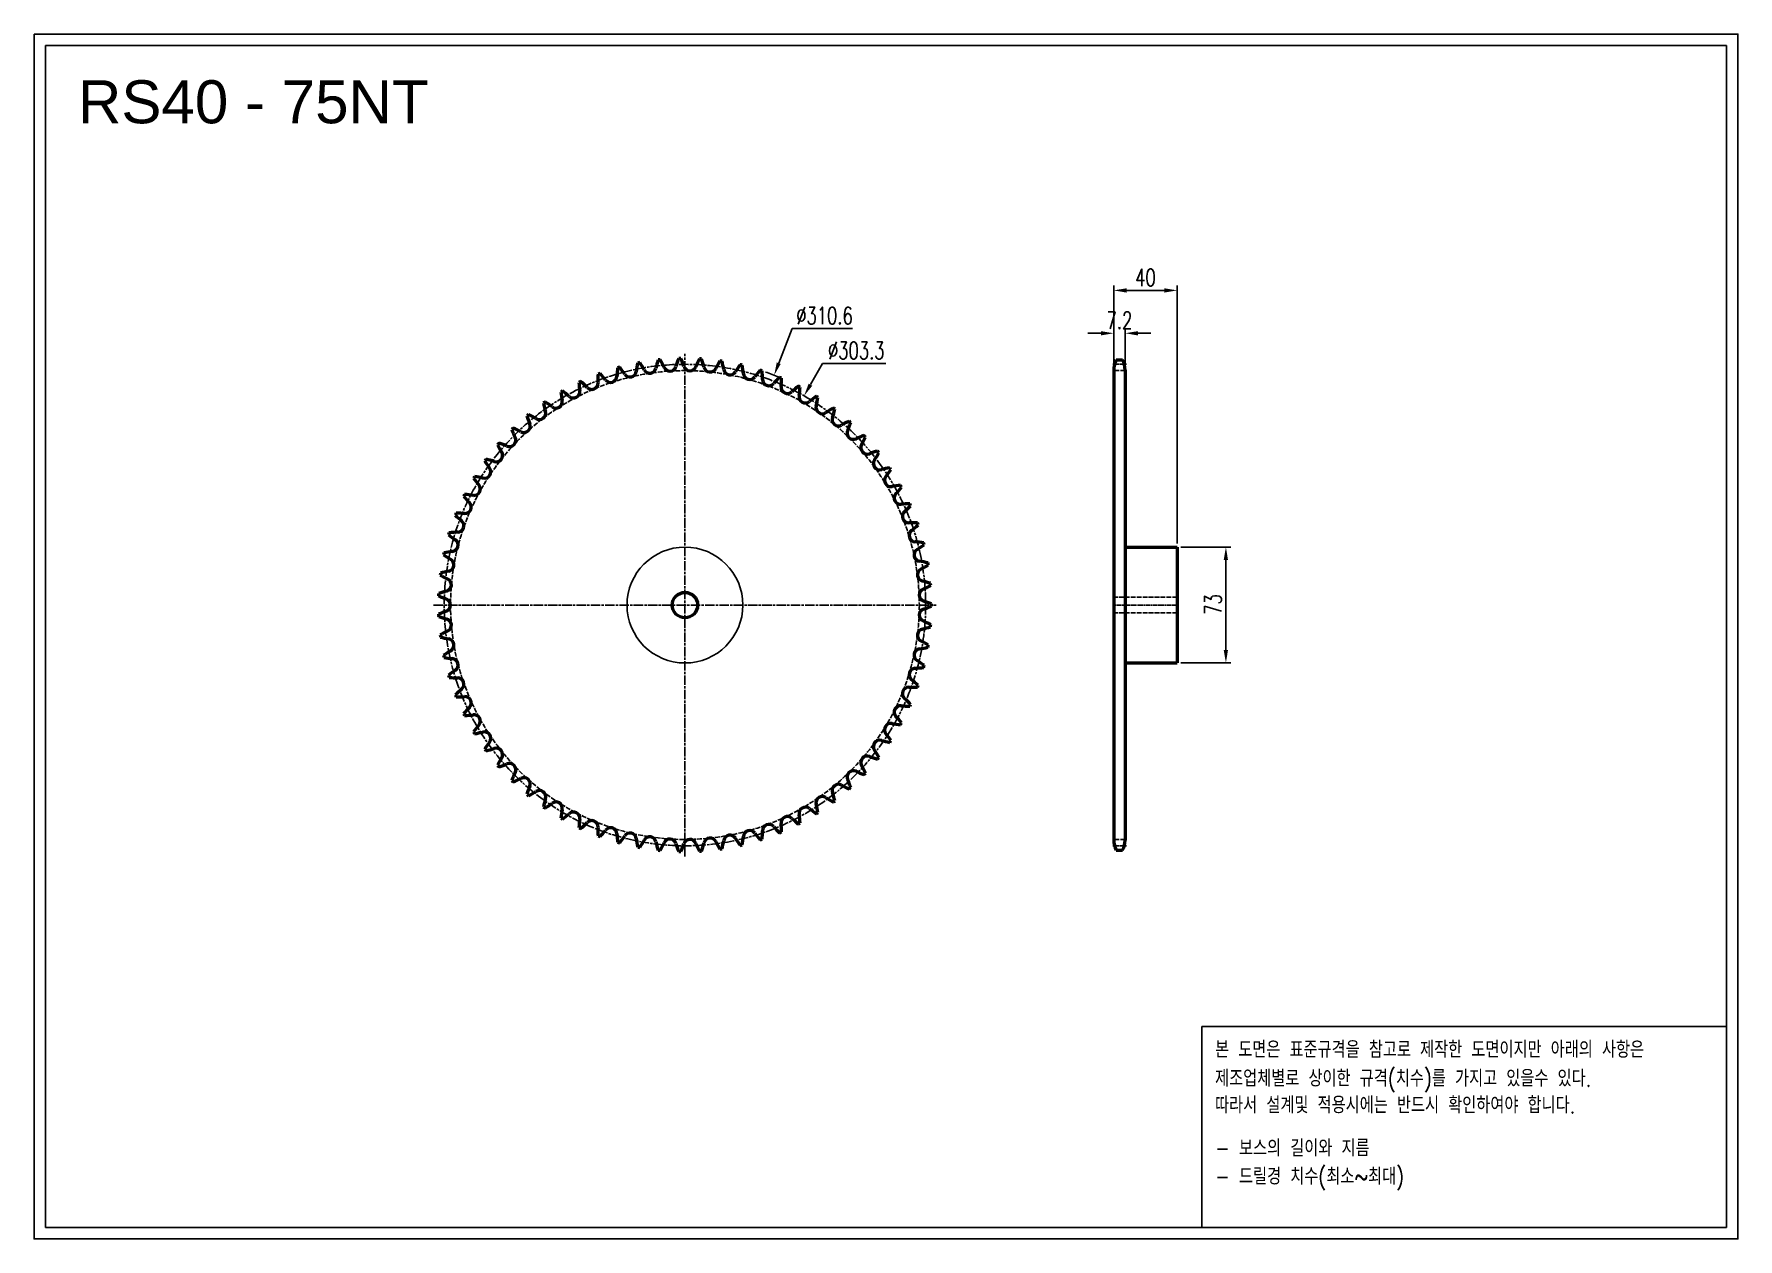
# Model space of a CAD drawing. Header units: millimetres. Extents: x -15014 to -13941, y 4584 to 5343.
import ezdxf

# ---------------------------------------------------------------- set-up
doc = ezdxf.new("R2010")
doc.units = ezdxf.units.MM
for name, pattern in [('AM_ISO02W050', [7.5, 6, -1.5]), ('AM_ISO02W050x2', [3.75, 3, -0.75]), ('AM_ISO08W050', [18, 12, -1.5, 3, -1.5]), ('AM_ISO08W050x2', [9, 6, -0.75, 1.5, -0.75])]:
    doc.linetypes.add(name, pattern=pattern)
for name, color, linetype, lineweight in [('AM_0N', 7, 'Continuous', 50), ('AM_3N', 6, 'AM_ISO02W050', 25), ('AM_7', 4, 'AM_ISO08W050', 25), ('AM_7N', 4, 'AM_ISO08W050', 25)]:
    doc.layers.add(name, color=color, linetype=linetype, lineweight=lineweight)
doc.layers.add('S-DIM', color=7, linetype='Continuous')
doc.styles.add('HAN', font='ROMANS.shx', dxfattribs={"width": 0.7, "bigfont": 'whgtxt.shx'})
doc.styles.add('HSG', font='SIMPLEX.shx', dxfattribs={"width": 0.7, "bigfont": 'HSG.shx'})
doc.styles.get("Standard").update_dxf_attribs({"font": 'arial.ttf'})
doc.dimstyles.new('APP23', dxfattribs={"dimscale": 4.5, "dimtxt": 2.4, "dimasz": 1.8, "dimexe": 0.7, "dimexo": 0.5, "dimgap": 0.6, "dimtad": 1, "dimtoh": 1, "dimdec": 1, "dimrnd": 0.01, "dimzin": 9, "dimdsep": 46, "dimtxsty": 'HSG', "dimcen": 0, "dimclrd": 1, "dimclre": 1, "dimclrt": 256, "dimazin": 2, "dimtp": 1, "dimtm": 1, "dimtfac": 0.5, "dimtdec": 1, "dimtix": 1, "dimtofl": 0, "dimtmove": 0, "dimatfit": 3, "dimfxl": 0, "dimtvp": 1, "dimtolj": 2, "dimlwd": -1, "dimlwe": -1, "dimarcsym": 0})

# ---------------------------------------------------------------- blocks, each defined once
blk = doc.blocks.new('*D1')
at = {"layer": 'Defpoints', "color": 0, "transparency": 16777216}
for p in [(-14548.1, 5128), (-14660.5, 4838.4)]:
    blk.add_point(p, dxfattribs=at)
at = {"layer": 'S-DIM', "color": 1, "transparency": 16777216}
for p, q in [((-14536.7, 5157.4), (-14545.2, 5135.5)), ((-14498.7, 5157.4), (-14536.7, 5157.4))]:
    blk.add_line(p, q, dxfattribs=at)
blk.add_arc((-14604.3, 4983.2), 155.3, 67.6378, 70.9188, dxfattribs=at)
blk.add_solid([(-14546.5, 5136), (-14544, 5135), (-14548.1, 5128)], dxfattribs=at)
at = {"layer": 'S-DIM', "transparency": 16777216, "insert": (-14516.4, 5165.5), "char_height": 10.8, "attachment_point": 5, "style": 'HSG'}
blk.add_mtext('\\A2;∅310.6', dxfattribs=at)
blk = doc.blocks.new('*D2')
at = {"layer": 'Defpoints', "color": 0, "transparency": 16777216}
for p in [(-14529.3, 5114.9), (-14679.4, 4851.4)]:
    blk.add_point(p, dxfattribs=at)
at = {"layer": 'S-DIM', "color": 1, "transparency": 16777216}
for p, q in [((-14517.6, 5135.4), (-14525.3, 5122)), ((-14477.8, 5135.4), (-14517.6, 5135.4))]:
    blk.add_line(p, q, dxfattribs=at)
blk.add_solid([(-14526.4, 5122.6), (-14524.1, 5121.3), (-14529.3, 5114.9)], dxfattribs=at)
at = {"layer": 'S-DIM', "transparency": 16777216, "insert": (-14496.4, 5143.5), "char_height": 10.8, "attachment_point": 5, "style": 'HSG'}
blk.add_mtext('\\A2;∅303.3', dxfattribs=at)
blk = doc.blocks.new('*D3')
at = {"layer": 'Defpoints', "color": 0, "transparency": 16777216}
for p in [(-14327, 5154.4), (-14334.2, 5130.8), (-14327, 5130.8)]:
    blk.add_point(p, dxfattribs=at)
at = {"layer": 'S-DIM', "color": 1, "transparency": 16777216}
for p, q in [((-14342.3, 5154.4), (-14350.4, 5154.4)), ((-14334.2, 5133.1), (-14334.2, 5157.5)), ((-14327, 5133.1), (-14327, 5157.5)), ((-14318.9, 5154.4), (-14310.8, 5154.4))]:
    blk.add_line(p, q, dxfattribs=at)
for points in [[(-14342.3, 5155.7), (-14342.3, 5153), (-14334.2, 5154.4)], [(-14318.9, 5155.7), (-14318.9, 5153), (-14327, 5154.4)]]:
    blk.add_solid(points, dxfattribs=at)
at = {"layer": 'S-DIM', "transparency": 16777216, "insert": (-14330.6, 5162.5), "char_height": 10.8, "attachment_point": 5, "style": 'HSG'}
blk.add_mtext('\\A2;7.2', dxfattribs=at)
blk = doc.blocks.new('*D4')
at = {"layer": 'Defpoints', "color": 0, "transparency": 16777216}
for p in [(-14294.2, 5181.4), (-14334.2, 5130.8), (-14294.2, 5019.7)]:
    blk.add_point(p, dxfattribs=at)
at = {"layer": 'S-DIM', "color": 1, "transparency": 16777216}
for p, q in [((-14334.2, 5133.1), (-14334.2, 5184.5)), ((-14326.1, 5181.4), (-14302.3, 5181.4)), ((-14294.2, 5021.9), (-14294.2, 5184.5))]:
    blk.add_line(p, q, dxfattribs=at)
for points in [[(-14326.1, 5182.7), (-14326.1, 5180), (-14334.2, 5181.4)], [(-14302.3, 5182.7), (-14302.3, 5180), (-14294.2, 5181.4)]]:
    blk.add_solid(points, dxfattribs=at)
at = {"layer": 'S-DIM', "transparency": 16777216, "insert": (-14314.2, 5189.5), "char_height": 10.8, "attachment_point": 5, "style": 'HSG'}
blk.add_mtext('\\A2;40', dxfattribs=at)
blk = doc.blocks.new('*D5')
at = {"layer": 'Defpoints', "color": 0, "transparency": 16777216}
for p in [(-14294.2, 5019.7), (-14294.2, 4946.7), (-14263.5, 4946.7)]:
    blk.add_point(p, dxfattribs=at)
at = {"layer": 'S-DIM', "color": 1, "transparency": 16777216}
for p, q in [((-14291.9, 5019.7), (-14260.4, 5019.7)), ((-14263.5, 5011.6), (-14263.5, 4954.8)), ((-14291.9, 4946.7), (-14260.4, 4946.7))]:
    blk.add_line(p, q, dxfattribs=at)
for points in [[(-14264.9, 5011.6), (-14262.2, 5011.6), (-14263.5, 5019.7)], [(-14264.9, 4954.8), (-14262.2, 4954.8), (-14263.5, 4946.7)]]:
    blk.add_solid(points, dxfattribs=at)
at = {"layer": 'S-DIM', "transparency": 16777216, "insert": (-14271.6, 4983.5), "char_height": 10.8, "attachment_point": 5, "rotation": 90, "style": 'HSG'}
blk.add_mtext('\\A2;73', dxfattribs=at)
blk = doc.blocks.new('notice1')
at = {"color": 4}
blk.add_lwpolyline([(-22142.12, 1735.9), (-22053.8, 1735.9), (-22053.8, 1702.07), (-22142.12, 1702.07)], close=True, dxfattribs=at)
at = {"color": 4, "style": 'HAN', "width": 0.8}
for s, p in [('본 도면은 표준규격을 참고로 제작한 도면이지만 아래의 사항은', (-22139.9, 1730.62)), ('제조업체별로 상이한 규격(치수)를 가지고 있을수 있다.', (-22139.9, 1725.78)), ('따라서 설계및 적용시에는 반드시 확인하여야 합니다.', (-22139.9, 1721.28)), ('- 보스의 길이와 지름', (-22139.9, 1714.03)), ('- 드릴경 치수(최소~최대)', (-22139.9, 1709.27))]:
    blk.add_text(s, height=2.7949, dxfattribs=at).set_placement(p)

msp = doc.modelspace()

# ---------------------------------------------------------------- linework, layer by layer
for points in [[(-15014.36, 5342.85), (-13940.95, 5342.85), (-13940.95, 4583.87), (-15014.36, 4583.87)], [(-15007.13, 5335.62), (-13948.17, 5335.62), (-13948.17, 4591.1), (-15007.13, 4591.1)]]:
    msp.add_lwpolyline(points, close=True)
at = {"color": 3}
msp.add_circle((-14604.31, 4983.17), 36.5, dxfattribs=at)
at = {"layer": 'AM_0N'}
for p, q in [((-14334.19, 5131.22), (-14334.19, 4835.13)), ((-14332.57, 5137.62), (-14328.6, 5137.62)), ((-14326.99, 5131.22), (-14326.99, 4835.13)), ((-14326.99, 5019.67), (-14294.19, 5019.67)), ((-14294.19, 5019.67), (-14294.19, 4946.67)), ((-14326.99, 4946.67), (-14294.19, 4946.67)), ((-14332.57, 4828.73), (-14328.6, 4828.73))]:
    msp.add_line(p, q, dxfattribs=at)
msp.add_circle((-14604.31, 4983.17), 8, dxfattribs=at)
for centre, radius, start, end in [((-14573.79, 5123.91), 73.46, 173.2223, 177.4), ((-14604.31, 4983.17), 155.32, 105.34881, 105.85119), ((-14703.33, 5087.75), 73.46, 33.8, 37.9777), ((-14562.12, 5120.87), 73.46, 168.4223, 172.6), ((-14604.31, 4983.17), 155.32, 100.54881, 101.05119), ((-14694.23, 5095.67), 73.46, 29, 33.1777), ((-14626.47, 5133.23), 4.01, 209, 347.8), ((-14550.75, 5116.85), 73.46, 163.6223, 167.8), ((-14604.31, 4983.17), 155.32, 95.74881, 96.25119), ((-14684.5, 5102.8), 73.46, 24.2, 28.3777), ((-14613.84, 5134.55), 4.01, 204.2, 343), ((-14539.75, 5111.9), 73.46, 158.8223, 163), ((-14604.31, 4983.17), 155.32, 90.94881, 91.45119), ((-14674.21, 5109.09), 73.46, 19.4, 23.5777), ((-14601.14, 5134.82), 4.01, 199.4, 338.2), ((-14529.2, 5106.05), 73.46, 154.0223, 158.2), ((-14604.31, 4983.17), 155.32, 86.14881, 86.65119), ((-14663.43, 5114.49), 73.46, 14.6, 18.7777), ((-14588.46, 5134.02), 4.01, 194.6, 333.4), ((-14519.18, 5099.33), 73.46, 149.2223, 153.4), ((-14604.31, 4983.17), 155.32, 81.34881, 81.85119), ((-14652.23, 5118.98), 73.46, 9.8, 13.9777), ((-14575.89, 5132.17), 4.01, 189.8, 328.6), ((-14509.76, 5091.8), 73.46, 144.4223, 148.6), ((-14604.31, 4983.17), 155.32, 76.54881, 77.05119), ((-14640.7, 5122.51), 73.46, 5, 9.1777), ((-14501, 5083.51), 73.46, 139.6223, 143.8), ((-14604.31, 4983.17), 155.32, 71.74881, 72.25119), ((-14320.69, 5131.22), 13.5, 151.70092, 180), ((-14340.49, 5131.22), 13.5, 0, 28.29908), ((-14604.31, 4983.17), 155.32, 114.94881, 115.45119), ((-14597.69, 5127.03), 73.46, 182.8223, 187), ((-14719.38, 5069.77), 73.46, 43.4, 47.5777), ((-14663.09, 5123), 4.01, 223.4, 2.2), ((-14585.67, 5125.98), 73.46, 178.0223, 182.2), ((-14604.31, 4983.17), 155.32, 110.14881, 110.65119), ((-14711.73, 5079.1), 73.46, 38.6, 42.7777), ((-14651.18, 5127.43), 4.01, 218.6, 357.4), ((-14638.95, 5130.85), 4.01, 213.8, 352.6), ((-14563.52, 5129.27), 4.01, 185, 323.8), ((-14628.91, 5125.07), 73.46, 0.2, 4.3777), ((-14551.44, 5125.34), 4.01, 180.2, 319), ((-14492.97, 5074.51), 73.46, 134.8223, 139), ((-14604.31, 4983.17), 155.32, 66.94881, 67.45119), ((-14539.73, 5120.42), 4.01, 175.4, 314.2), ((-14616.95, 5126.63), 73.46, 355.4, 359.5777), ((-14485.72, 5064.88), 73.46, 130.0223, 134.2), ((-14604.31, 4983.17), 155.32, 62.14881, 62.65119), ((-14604.9, 5127.19), 73.46, 350.6, 354.7777), ((-14604.31, 4983.17), 155.32, 124.54881, 125.05119), ((-14621.77, 5126.12), 73.46, 192.4223, 196.6), ((-14732.21, 5049.37), 73.46, 53, 57.1777), ((-14685.59, 5111.24), 4.01, 233, 11.8), ((-14604.31, 4983.17), 155.32, 119.74881, 120.25119), ((-14609.75, 5127.08), 73.46, 187.6223, 191.8), ((-14726.22, 5059.84), 73.46, 48.2, 52.3777), ((-14674.58, 5117.59), 4.01, 228.2, 7), ((-14528.47, 5114.53), 4.01, 170.6, 309.4), ((-14479.3, 5054.67), 73.46, 125.2223, 129.4), ((-14604.31, 4983.17), 155.32, 57.34881, 57.85119), ((-14592.85, 5126.73), 73.46, 345.8, 349.9777), ((-14604.31, 4983.17), 155.32, 129.34881, 129.85119), ((-14633.67, 5124.16), 73.46, 197.2223, 201.4), ((-14737.3, 5038.43), 73.46, 57.8, 61.9777), ((-14696.02, 5103.99), 4.01, 237.8, 16.6), ((-14517.75, 5107.72), 4.01, 165.8, 304.6), ((-14473.75, 5043.95), 73.46, 120.4223, 124.6), ((-14507.63, 5100.04), 4.01, 161, 299.8), ((-14580.88, 5125.27), 73.46, 341, 345.1777), ((-14604.31, 4983.17), 155.32, 52.54881, 53.05119), ((-14469.13, 5032.82), 73.46, 115.6223, 119.8), ((-14604.31, 4983.17), 155.32, 47.74881, 48.25119), ((-14714.88, 5087.01), 4.01, 247.4, 26.2), ((-14604.31, 4983.17), 155.32, 134.14881, 134.65119), ((-14645.37, 5121.21), 73.46, 202.0223, 206.2), ((-14741.46, 5027.11), 73.46, 62.6, 66.7777), ((-14705.81, 5095.89), 4.01, 242.6, 21.4), ((-14498.19, 5091.54), 4.01, 156.2, 295), ((-14569.07, 5122.81), 73.46, 336.2, 340.3777), ((-14465.45, 5021.33), 73.46, 110.8223, 115), ((-14557.51, 5119.37), 73.46, 331.4, 335.5777), ((-14604.31, 4983.17), 155.32, 42.94881, 43.45119), ((-14723.18, 5077.39), 4.01, 252.2, 31), ((-14604.31, 4983.17), 155.32, 138.94881, 139.45119), ((-14656.77, 5117.29), 73.46, 206.8223, 211), ((-14744.65, 5015.48), 73.46, 67.4, 71.5777), ((-14489.49, 5082.28), 4.01, 151.4, 290.2), ((-14462.74, 5009.58), 73.46, 106.0223, 110.2), ((-14546.28, 5114.98), 73.46, 326.6, 330.7777), ((-14604.31, 4983.17), 155.32, 38.14881, 38.65119), ((-14730.65, 5067.11), 4.01, 257, 35.8), ((-14604.31, 4983.17), 155.32, 143.74881, 144.25119), ((-14667.81, 5112.43), 73.46, 211.6223, 215.8), ((-14746.86, 5003.62), 73.46, 72.2, 76.3777), ((-14481.6, 5072.33), 4.01, 146.6, 285.4), ((-14461.03, 4997.64), 73.46, 101.2223, 105.4), ((-14535.45, 5109.66), 73.46, 321.8, 325.9777), ((-14604.31, 4983.17), 155.32, 33.34881, 33.85119), ((-14737.23, 5056.25), 4.01, 261.8, 40.6), ((-14604.31, 4983.17), 155.32, 148.54881, 149.05119), ((-14678.41, 5106.66), 73.46, 216.4223, 220.6), ((-14748.08, 4991.62), 73.46, 77, 81.1777), ((-14474.57, 5061.75), 4.01, 141.8, 280.6), ((-14460.32, 4985.6), 73.46, 96.4223, 100.6), ((-14525.11, 5103.45), 73.46, 317, 321.1777), ((-14604.31, 4983.17), 155.32, 28.54881, 29.05119), ((-14604.31, 4983.17), 155.32, 153.34881, 153.85119), ((-14688.48, 5100.03), 73.46, 221.2223, 225.4), ((-14748.28, 4979.57), 73.46, 81.8, 85.9777), ((-14742.88, 5044.87), 4.01, 266.6, 45.4), ((-14468.45, 5050.62), 4.01, 137, 275.8), ((-14460.62, 4973.54), 73.46, 91.6223, 95.8), ((-14515.32, 5096.4), 73.46, 312.2, 316.3777), ((-14604.31, 4983.17), 155.32, 23.74881, 24.25119), ((-14604.31, 4983.17), 155.32, 158.14881, 158.65119), ((-14697.96, 5092.58), 73.46, 226.0223, 230.2), ((-14747.47, 4967.53), 73.46, 86.6, 90.7777), ((-14747.55, 5033.06), 4.01, 271.4, 50.2), ((-14463.28, 5039.01), 4.01, 132.2, 271), ((-14461.93, 4961.55), 73.46, 86.8223, 91), ((-14604.31, 4983.17), 155.32, 18.94881, 19.45119), ((-14604.31, 4983.17), 155.32, 162.94881, 163.45119), ((-14706.79, 5084.36), 73.46, 230.8223, 235), ((-14745.66, 4955.61), 73.46, 91.4, 95.5777), ((-14751.23, 5020.89), 4.01, 276.2, 55), ((-14459.11, 5027.01), 4.01, 127.4, 266.2), ((-14506.16, 5088.56), 73.46, 307.4, 311.5777), ((-14604.31, 4983.17), 155.32, 167.74881, 168.25119), ((-14714.9, 5075.43), 73.46, 235.6223, 239.8), ((-14742.86, 4943.88), 73.46, 96.2, 100.3777), ((-14455.95, 5014.71), 4.01, 122.6, 261.4), ((-14464.24, 4949.71), 73.46, 82.0223, 86.2), ((-14497.69, 5079.98), 73.46, 302.6, 306.7777), ((-14604.31, 4983.17), 155.32, 14.14881, 14.65119), ((-14604.31, 4983.17), 155.32, 172.54881, 173.05119), ((-14739.08, 4932.42), 73.46, 101, 105.1777), ((-14753.87, 5008.47), 4.01, 281, 59.8), ((-14453.83, 5002.18), 4.01, 117.8, 256.6), ((-14467.53, 4938.11), 73.46, 77.2223, 81.4), ((-14489.96, 5070.72), 73.46, 297.8, 301.9777), ((-14604.31, 4983.17), 155.32, 9.34881, 9.85119), ((-14734.36, 4921.32), 73.46, 105.8, 109.9777), ((-14722.23, 5065.85), 73.46, 240.4223, 244.6), ((-14755.46, 4995.87), 4.01, 285.8, 64.6), ((-14452.77, 4989.53), 4.01, 113, 251.8), ((-14471.78, 4926.82), 73.46, 72.4223, 76.6), ((-14483.04, 5060.84), 73.46, 293, 297.1777), ((-14604.31, 4983.17), 155.32, 4.54881, 5.05119), ((-14604.31, 4983.17), 155.32, 177.34881, 177.85119), ((-14728.73, 5055.69), 73.46, 245.2223, 249.4), ((-14755.99, 4983.17), 4.01, 290.6, 69.4), ((-14452.77, 4976.82), 4.01, 108.2, 247), ((-14476.96, 4915.93), 73.46, 67.6223, 71.8), ((-14476.96, 5050.42), 73.46, 288.2, 292.3777), ((-14604.31, 4983.17), 155.32, 359.74881, 0.25119), ((-14728.73, 4910.65), 73.46, 110.6, 114.7777), ((-14604.31, 4983.17), 155.32, 182.14881, 182.65119), ((-14734.36, 5045.03), 73.46, 250.0223, 254.2), ((-14755.46, 4970.48), 4.01, 295.4, 74.2), ((-14483.04, 4905.51), 73.46, 62.8223, 67), ((-14604.31, 4983.17), 155.32, 354.94881, 355.45119), ((-14722.23, 4900.5), 73.46, 115.4, 119.5777), ((-14604.31, 4983.17), 155.32, 186.94881, 187.45119), ((-14739.08, 5033.93), 73.46, 254.8223, 259), ((-14753.87, 4957.88), 4.01, 300.2, 79), ((-14453.83, 4964.16), 4.01, 103.4, 242.2), ((-14489.96, 4895.63), 73.46, 58.0223, 62.2), ((-14471.78, 5039.53), 73.46, 283.4, 287.5777), ((-14714.9, 4890.92), 73.46, 120.2, 124.3777), ((-14604.31, 4983.17), 155.32, 191.74881, 192.25119), ((-14742.86, 5022.47), 73.46, 259.6223, 263.8), ((-14751.23, 4945.45), 4.01, 305, 83.8), ((-14455.95, 4951.64), 4.01, 98.6, 237.4), ((-14467.53, 5028.24), 73.46, 278.6, 282.7777), ((-14604.31, 4983.17), 155.32, 350.14881, 350.65119), ((-14706.79, 4881.99), 73.46, 125, 129.1777), ((-14604.31, 4983.17), 155.32, 196.54881, 197.05119), ((-14459.11, 4939.33), 4.01, 93.8, 232.6), ((-14464.24, 5016.64), 73.46, 273.8, 277.9777), ((-14497.69, 4886.37), 73.46, 53.2223, 57.4), ((-14604.31, 4983.17), 155.32, 345.34881, 345.85119), ((-14745.66, 5010.74), 73.46, 264.4223, 268.6), ((-14697.96, 4873.77), 73.46, 129.8, 133.9777), ((-14747.55, 4933.29), 4.01, 309.8, 88.6), ((-14463.28, 4927.34), 4.01, 89, 227.8), ((-14461.93, 5004.8), 73.46, 269, 273.1777), ((-14506.16, 4877.79), 73.46, 48.4223, 52.6), ((-14604.31, 4983.17), 155.32, 340.54881, 341.05119), ((-14604.31, 4983.17), 155.32, 201.34881, 201.85119), ((-14747.47, 4998.82), 73.46, 269.2223, 273.4), ((-14688.48, 4866.32), 73.46, 134.6, 138.7777), ((-14742.88, 4921.48), 4.01, 314.6, 93.4), ((-14468.45, 4915.73), 4.01, 84.2, 223), ((-14460.62, 4992.81), 73.46, 264.2, 268.3777), ((-14515.32, 4869.94), 73.46, 43.6223, 47.8), ((-14604.31, 4983.17), 155.32, 335.74881, 336.25119), ((-14604.31, 4983.17), 155.32, 206.14881, 206.65119), ((-14748.28, 4986.78), 73.46, 274.0223, 278.2), ((-14737.23, 4910.1), 4.01, 319.4, 98.2), ((-14678.41, 4859.68), 73.46, 139.4, 143.5777), ((-14474.57, 4904.6), 4.01, 79.4, 218.2), ((-14460.32, 4980.75), 73.46, 259.4, 263.5777), ((-14525.11, 4862.9), 73.46, 38.8223, 43), ((-14604.31, 4983.17), 155.32, 330.94881, 331.45119), ((-14604.31, 4983.17), 155.32, 210.94881, 211.45119), ((-14748.08, 4974.72), 73.46, 278.8223, 283), ((-14730.65, 4899.24), 4.01, 324.2, 103), ((-14667.81, 4853.92), 73.46, 144.2, 148.3777), ((-14481.6, 4894.02), 4.01, 74.6, 213.4), ((-14461.03, 4968.71), 73.46, 254.6, 258.7777), ((-14535.45, 4856.69), 73.46, 34.0223, 38.2), ((-14604.31, 4983.17), 155.32, 326.14881, 326.65119), ((-14604.31, 4983.17), 155.32, 215.74881, 216.25119), ((-14746.86, 4962.72), 73.46, 283.6223, 287.8), ((-14723.18, 4888.96), 4.01, 329, 107.8), ((-14656.77, 4849.06), 73.46, 149, 153.1777), ((-14489.49, 4884.06), 4.01, 69.8, 208.6), ((-14462.74, 4956.77), 73.46, 249.8, 253.9777), ((-14546.28, 4851.37), 73.46, 29.2223, 33.4), ((-14604.31, 4983.17), 155.32, 321.34881, 321.85119), ((-14604.31, 4983.17), 155.32, 220.54881, 221.05119), ((-14744.65, 4950.87), 73.46, 288.4223, 292.6), ((-14714.88, 4879.34), 4.01, 333.8, 112.6), ((-14645.37, 4845.14), 73.46, 153.8, 157.9777), ((-14741.46, 4939.24), 73.46, 293.2223, 297.4), ((-14705.81, 4870.45), 4.01, 338.6, 117.4), ((-14498.19, 4874.8), 4.01, 65, 203.8), ((-14465.45, 4945.02), 73.46, 245, 249.1777), ((-14557.51, 4846.98), 73.46, 24.4223, 28.6), ((-14604.31, 4983.17), 155.32, 316.54881, 317.05119), ((-14604.31, 4983.17), 155.32, 225.34881, 225.85119), ((-14633.67, 4842.19), 73.46, 158.6, 162.7777), ((-14604.31, 4983.17), 155.32, 230.14881, 230.65119), ((-14737.3, 4927.91), 73.46, 298.0223, 302.2), ((-14696.02, 4862.36), 4.01, 343.4, 122.2), ((-14517.75, 4858.62), 4.01, 55.4, 194.2), ((-14507.63, 4866.3), 4.01, 60.2, 199), ((-14580.88, 4841.08), 73.46, 14.8223, 19), ((-14469.13, 4933.53), 73.46, 240.2, 244.3777), ((-14569.07, 4843.54), 73.46, 19.6223, 23.8), ((-14604.31, 4983.17), 155.32, 311.74881, 312.25119), ((-14621.77, 4840.22), 73.46, 163.4, 167.5777), ((-14604.31, 4983.17), 155.32, 234.94881, 235.45119), ((-14732.21, 4916.98), 73.46, 302.8223, 307), ((-14685.59, 4855.11), 4.01, 348.2, 127), ((-14609.75, 4839.26), 73.46, 168.2, 172.3777), ((-14674.58, 4848.76), 4.01, 353, 131.8), ((-14528.47, 4851.82), 4.01, 50.6, 189.4), ((-14479.3, 4911.68), 73.46, 230.6, 234.7777), ((-14604.31, 4983.17), 155.32, 302.14881, 302.65119), ((-14592.85, 4839.62), 73.46, 10.0223, 14.2), ((-14473.75, 4922.39), 73.46, 235.4, 239.5777), ((-14604.31, 4983.17), 155.32, 306.94881, 307.45119), ((-14604.31, 4983.17), 155.32, 239.74881, 240.25119), ((-14726.22, 4906.51), 73.46, 307.6223, 311.8), ((-14597.69, 4839.31), 73.46, 173, 177.1777), ((-14604.31, 4983.17), 155.32, 244.54881, 245.05119), ((-14719.38, 4896.58), 73.46, 312.4223, 316.6), ((-14663.09, 4843.35), 4.01, 357.8, 136.6), ((-14585.67, 4840.37), 73.46, 177.8, 181.9777), ((-14711.73, 4887.25), 73.46, 317.2223, 321.4), ((-14651.18, 4838.92), 4.01, 2.6, 141.4), ((-14563.52, 4837.08), 4.01, 36.2, 175), ((-14551.44, 4841.01), 4.01, 41, 179.8), ((-14492.97, 4891.83), 73.46, 221, 225.1777), ((-14539.73, 4845.93), 4.01, 45.8, 184.6), ((-14616.95, 4839.72), 73.46, 0.4223, 4.6), ((-14485.72, 4901.47), 73.46, 225.8, 229.9777), ((-14604.31, 4983.17), 155.32, 297.34881, 297.85119), ((-14604.9, 4839.16), 73.46, 5.2223, 9.4), ((-14604.31, 4983.17), 155.32, 249.34881, 249.85119), ((-14573.79, 4842.43), 73.46, 182.6, 186.7777), ((-14604.31, 4983.17), 155.32, 254.14881, 254.65119), ((-14703.33, 4878.6), 73.46, 322.0223, 326.2), ((-14638.95, 4835.5), 4.01, 7.4, 146.2), ((-14562.12, 4845.48), 73.46, 187.4, 191.5777), ((-14604.31, 4983.17), 155.32, 258.94881, 259.45119), ((-14694.23, 4870.68), 73.46, 326.8223, 331), ((-14626.47, 4833.12), 4.01, 12.2, 151), ((-14550.75, 4849.49), 73.46, 192.2, 196.3777), ((-14684.5, 4863.55), 73.46, 331.6223, 335.8), ((-14613.84, 4831.79), 4.01, 17, 155.8), ((-14539.75, 4854.44), 73.46, 197, 201.1777), ((-14674.21, 4857.26), 73.46, 336.4223, 340.6), ((-14601.14, 4831.53), 4.01, 21.8, 160.6), ((-14529.2, 4860.3), 73.46, 201.8, 205.9777), ((-14663.43, 4851.85), 73.46, 341.2223, 345.4), ((-14588.46, 4832.33), 4.01, 26.6, 165.4), ((-14519.18, 4867.01), 73.46, 206.6, 210.7777), ((-14652.23, 4847.37), 73.46, 346.0223, 350.2), ((-14575.89, 4834.18), 4.01, 31.4, 170.2), ((-14509.76, 4874.55), 73.46, 211.4, 215.5777), ((-14604.31, 4983.17), 155.32, 282.94881, 283.45119), ((-14640.7, 4843.83), 73.46, 350.8223, 355), ((-14501, 4882.84), 73.46, 216.2, 220.3777), ((-14604.31, 4983.17), 155.32, 287.74881, 288.25119), ((-14628.91, 4841.28), 73.46, 355.6223, 359.8), ((-14604.31, 4983.17), 155.32, 292.54881, 293.05119), ((-14320.69, 4835.13), 13.5, 180, 208.29908), ((-14340.49, 4835.13), 13.5, 331.70092, 0), ((-14604.31, 4983.17), 155.32, 263.74881, 264.25119), ((-14604.31, 4983.17), 155.32, 268.54881, 269.05119), ((-14604.31, 4983.17), 155.32, 273.34881, 273.85119), ((-14604.31, 4983.17), 155.32, 278.14881, 278.65119)]:
    msp.add_arc(centre, radius, start, end, dxfattribs=at)
at = {"layer": 'AM_3N', "linetype": 'AM_ISO02W050x2'}
for p, q in [((-14326.99, 5130.84), (-14334.19, 5130.84)), ((-14326.99, 4835.51), (-14334.19, 4835.51))]:
    msp.add_line(p, q, dxfattribs=at)
at = {"layer": 'AM_3N', "color": 2, "linetype": 'AM_ISO02W050x2'}
for p, q in [((-14294.19, 4988.17), (-14334.19, 4988.17)), ((-14294.19, 4978.17), (-14334.19, 4978.17))]:
    msp.add_line(p, q, dxfattribs=at)
at = {"layer": 'AM_3N', "linetype": 'AM_ISO02W050x2'}
msp.add_circle((-14604.31, 4983.17), 147.66, dxfattribs=at)
at = {"layer": 'AM_7', "linetype": 'AM_ISO08W050x2'}
msp.add_circle((-14604.31, 4983.17), 151.64, dxfattribs=at)
at = {"layer": 'AM_7N', "linetype": 'AM_ISO08W050x2'}
for p, q in [((-14604.31, 4824.86), (-14604.31, 5141.49)), ((-14762.63, 4983.17), (-14446, 4983.17))]:
    msp.add_line(p, q, dxfattribs=at)
at = {"layer": 'AM_7N', "linetype": 'AM_ISO08W050x2', "ltscale": 0.5}
for p, q in [((-14326.22, 5134.81), (-14334.95, 5134.81)), ((-14293.25, 4983.17), (-14334.95, 4983.17)), ((-14326.22, 4831.53), (-14334.95, 4831.53))]:
    msp.add_line(p, q, dxfattribs=at)

# ---------------------------------------------------------------- block references
at = {"xscale": 3.74166, "yscale": 3.74166, "zscale": 3.74166}
msp.add_blockref('notice1', (68569.64, -1777.46), dxfattribs=at)

# ---------------------------------------------------------------- texts
msp.add_text('RS40 - 75NT', height=27.1063).set_placement((-14986.71, 5286.64))

# ---------------------------------------------------------------- dimensions: what is measured, and where the dimension line sits
at = {"layer": 'S-DIM'}
dim = msp.add_linear_dim(base=(-14294.19, 5181.35), p1=(-14334.19, 5130.84), p2=(-14294.19, 5019.67), dimstyle='APP23', dxfattribs=at)
dim.commit()
dim.dimension.update_dxf_attribs({"geometry": '*D4', "text_midpoint": (-14314.19, 5189.45)})
at = {"layer": 'S-DIM', "color": 3}
for p1, p2, picture, middle in [((-14660.48, 4838.37), (-14548.15, 5127.98), '*D1', (-14516.38, 5157.43)), ((-14679.36, 4851.41), (-14529.26, 5114.94), '*D2', (-14496.39, 5135.36))]:
    dim = msp.add_diameter_dim_2p(p1=p1, p2=p2, dimstyle='APP23', dxfattribs=at)
    dim.commit()
    dim.dimension.update_dxf_attribs({"geometry": picture, "text_midpoint": middle, "dimtype": 131})
at = {"layer": 'S-DIM'}
dim = msp.add_linear_dim(base=(-14326.99, 5154.35), p1=(-14334.19, 5130.84), p2=(-14326.99, 5130.84), dimstyle='APP23', dxfattribs=at)
dim.commit()
dim.dimension.update_dxf_attribs({"geometry": '*D3', "text_midpoint": (-14330.59, 5154.35), "dimtype": 128})
dim = msp.add_linear_dim(base=(-14263.51, 4946.67), p1=(-14294.19, 5019.67), p2=(-14294.19, 4946.67), angle=90, dimstyle='APP23', dxfattribs=at)
dim.commit()
dim.dimension.update_dxf_attribs({"geometry": '*D5', "text_midpoint": (-14263.51, 4983.55), "dimtype": 128})

doc.saveas('drawing.dxf')
